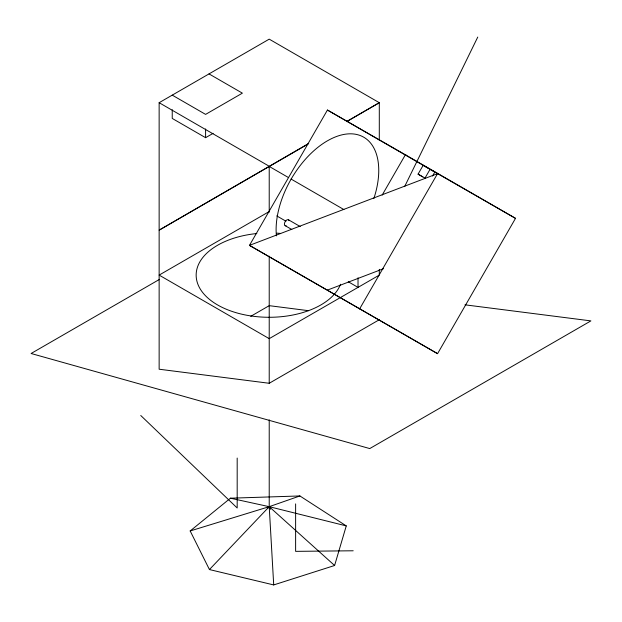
<?xml version="1.0" encoding="UTF-8"?>
<svg xmlns="http://www.w3.org/2000/svg" width="622" height="622" viewBox="0 0 622 622"><rect width="100%" height="100%" fill="white"/><g stroke="black" fill="none" stroke-linecap="round" stroke-linejoin="round"><path stroke-width="0.93" d="M334.605 565.499L346.26 525.901L299.897 495.952L230.435 498.199L190.176 530.963L209.435 569.558L273.711 584.929L334.605 565.499L269.217 506.673L230.435 498.199M404.611 186.639L477.766 37.071M406.391 155.352L327.429 110.047L249.469 245.371L437.561 353.669L515.514 218.353L405.388 154.769L382.149 195.114M425.137 178.219L418.07 174.152L423.162 165.32L427.92 168.049M424.974 178.141L430.059 169.308L434.825 172.037L432.515 176.057M359.594 308.947L437.554 173.631L327.429 110.047M209.435 569.558L269.217 506.673L299.897 495.952M267.857 508.026L269.217 506.673L269.217 419.842M307.867 144.164L159.139 230.156L308.706 143.449M347.364 121.236L379.296 102.7L269.217 39.147L159.139 102.7L159.139 369.219L269.217 383.276L379.296 319.724M172.24 109.697L172.24 118.437L205.594 137.687L213.121 133.349M346.524 121.624L379.296 102.7L379.296 140.315M269.217 211.55L159.139 275.103L269.217 338.656L379.296 275.103L379.296 269.349M159.426 279.418L31.1 353.498L369.756 448.571L590.9 320.89L464.968 304.819M250.728 316.341L269.217 305.666L308.458 310.681M437.554 173.631L249.469 245.371L437.561 353.669M327.436 290.093L383.494 268.704M190.176 530.963L269.217 506.673L346.26 525.901M353.203 550.781L295.621 551.356L295.621 503.898M436.558 173.048L515.514 218.353M418.07 174.152L422.836 176.889M209.023 73.901L242.378 93.152L205.594 114.394L172.24 95.135M159.139 102.7L269.217 166.253L269.217 212.094M269.217 166.432L288.515 177.573M291.034 179.027L343.896 209.567M288.484 219.791L300.216 226.563M276.743 215.896L285.949 221.214M285.109 225.638L291.811 229.502M348.266 281.75L358.023 287.387L358.023 277.793M140.751 415.496L237.184 507.987L237.184 458.056M270.446 509.309L269.217 506.673L273.711 584.929M269.217 256.186L269.217 383.276M205.594 128.948L205.594 137.687M340.537 284.246A73.062 42.179 0 0 1 262.733 317.119A73.062 42.179 0 0 1 196.218 276.821A73.062 42.179 0 0 1 256.832 233.538M276.844 233.157A73.062 42.179 0 0 1 280.654 233.444M373.876 198.472A72.587 41.907 -60 0 0 378.759 170.342L378.744 170.249A72.494 41.853 -60 0 0 327.429 140.829L327.343 140.852A72.587 41.907 -60 0 0 276.106 229.798L276.114 229.883A72.494 41.853 -60 0 0 276.417 235.862M286.182 225.732A3.374 1.952 -60 0 1 285.109 221.735A3.374 1.952 -60 0 1 289.106 220.67"/></g></svg>
